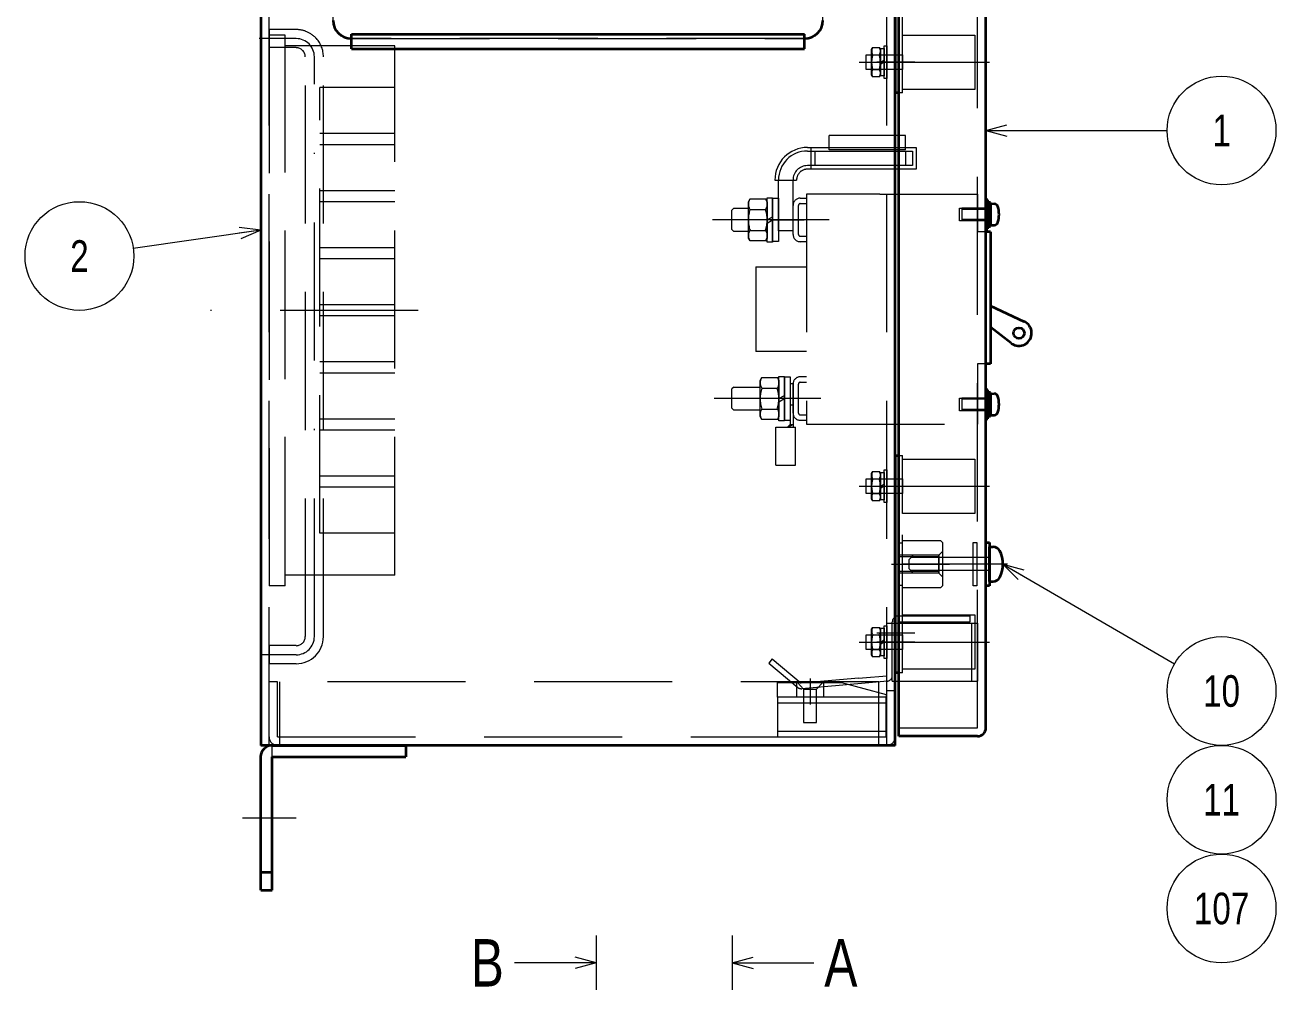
# Model space of a CAD drawing. Header units: millimetres. Extents: x 10 to 832, y 7 to 590.
# Drawn here: x 220 to 335, y 222.5 to 311.3 of the extents above; entities that cross this region are included whole.
import ezdxf
from ezdxf.enums import TextEntityAlignment as Align

# ---------------------------------------------------------------- set-up
doc = ezdxf.new("R2010")
doc.units = ezdxf.units.MM
for name, pattern in [('DASHDOT', [25.3, 12.7, -6.3, 0, -6.3]), ('DASHED', [19, 12.7, -6.3]), ('DIVIDE', [31.6, 12.7, -6.3, 0, -6.3, 0, -6.3])]:
    doc.linetypes.add(name, pattern=pattern)
for name, color, linetype in [('GR1_01', 7, 'Continuous'), ('GR1_02', 7, 'Continuous'), ('GR1_03', 7, 'Continuous'), ('GR1_04', 7, 'Continuous'), ('GR1_05', 7, 'Continuous'), ('GR1_06', 7, 'Continuous'), ('GR1_09', 7, 'Continuous'), ('GR1_11', 7, 'Continuous'), ('GR1_14', 7, 'Continuous'), ('GR1_15', 7, 'Continuous')]:
    doc.layers.add(name, color=color, linetype=linetype)
doc.styles.add('HG丸ｺﾞｼｯｸM-PRO', font='')
doc.styles.get('HG丸ｺﾞｼｯｸM-PRO').set_extended_font_data('HG丸ｺﾞｼｯｸM-PRO')

# ---------------------------------------------------------------- blocks, each defined once
blk = doc.blocks.new('BLKF090')
at = {"layer": 'GR1_05', "color": 4, "linetype": 'DIVIDE', "lineweight": 13}
for p, q in [((291.93, 299.99), (301.93, 299.99)), ((301.93, 299.99), (301.93, 297.99)), ((301.93, 297.99), (291.93, 297.99)), ((288.93, 296.99), (290.93, 296.99)), ((288.93, 296.99), (288.93, 296.99)), ((290.93, 296.99), (290.93, 296.99))]:
    blk.add_line(p, q, dxfattribs=at)
for radius, end in [(3, 180), (1, 180.0247)]:
    blk.add_arc((291.93, 296.99), radius, 90, end, dxfattribs=at)
blk = doc.blocks.new('BLKF091')
at = {"layer": 'GR1_05', "color": 4, "linetype": 'DASHED', "lineweight": 13}
for p, q in [((291.93, 299.66), (301.6, 299.66)), ((292.6, 299.66), (292.6, 298.33)), ((300.93, 299.66), (300.93, 298.33)), ((301.6, 299.66), (301.6, 298.33)), ((301.6, 298.33), (291.93, 298.33)), ((289.27, 293.7), (289.27, 296.99)), ((290.6, 296.35), (290.6, 296.99)), ((290.6, 292.33), (290.6, 296.35)), ((289.27, 292.33), (289.27, 293.7)), ((290.6, 292.33), (289.27, 292.33))]:
    blk.add_line(p, q, dxfattribs=at)
at = {"layer": 'GR1_05', "color": 4, "linetype": 'DASHDOT', "lineweight": 13}
blk.add_line((288.75, 293.33), (291.62, 293.33), dxfattribs=at)
at = {"layer": 'GR1_05', "color": 4, "linetype": 'DASHED', "lineweight": 13}
for radius in [2.67, 1.33]:
    blk.add_arc((291.93, 296.99), radius, 90, 180, dxfattribs=at)
blk = doc.blocks.new('BLKF089')
at = {"layer": 'GR1_05', "color": 4, "linetype": 'DIVIDE', "lineweight": 13}
blk.add_line((292.27, 297.99), (292.27, 299.99), dxfattribs=at)
at = {"layer": 'GR1_05', "color": 4, "linetype": 'DASHED', "lineweight": 13}
blk.add_blockref('BLKF091', (0, 0), dxfattribs=at)
at = {"layer": 'GR1_05', "color": 4, "linetype": 'DIVIDE', "lineweight": 13}
blk.add_blockref('BLKF090', (0, 0), dxfattribs=at)
blk = doc.blocks.new('BLKF144')
at = {"layer": 'GR1_02', "color": 3, "linetype": 'Continuous', "lineweight": 35}
for p, q in [((300, 385), (241.67, 385)), ((241.67, 385), (241.67, 245)), ((300, 245), (300, 385)), ((300, 245), (241.67, 245))]:
    blk.add_line(p, q, dxfattribs=at)
at = {"layer": 'GR1_02', "color": 4, "linetype": 'DASHED', "lineweight": 13}
for p, q in [((242.43, 245), (242.43, 385)), ((299.23, 245), (299.23, 385))]:
    blk.add_line(p, q, dxfattribs=at)
blk = doc.blocks.new('BLKF145')
at = {"layer": 'GR1_02', "color": 4, "linetype": 'DASHED', "lineweight": 13}
for p, q in [((242.43, 245.77), (242.43, 250.83)), ((243.2, 250.83), (242.43, 250.83)), ((243.2, 245.77), (243.2, 250.83)), ((243.43, 245), (243.43, 250.83)), ((298.5, 250.83), (243.43, 250.83)), ((298.5, 245), (298.5, 250.83)), ((300, 250), (299.23, 250)), ((299.23, 245), (299.23, 250)), ((300, 250), (300, 245.77)), ((243.2, 245.77), (299.23, 245.77)), ((299.23, 245), (243.2, 245))]:
    blk.add_line(p, q, dxfattribs=at)
for centre, start, end in [((243.2, 245.77), 180, 270), ((299.23, 245.77), 270, 360)]:
    blk.add_arc(centre, 0.767, start, end, dxfattribs=at)
blk = doc.blocks.new('BLKF146')
at = {"layer": 'GR1_01', "color": 3, "linetype": 'Continuous', "lineweight": 35}
for p, q in [((307.57, 384.17), (300.33, 384.17)), ((300.33, 245.83), (300.33, 384.17)), ((308.33, 246.6), (308.33, 383.4)), ((307.57, 245.83), (300.33, 245.83))]:
    blk.add_line(p, q, dxfattribs=at)
at = {"layer": 'GR1_01', "color": 4, "linetype": 'DASHED', "lineweight": 13}
for p, q in [((307.57, 383.4), (300.33, 383.4)), ((307.57, 246.6), (307.57, 383.4)), ((300.33, 246.6), (307.57, 246.6))]:
    blk.add_line(p, q, dxfattribs=at)
at = {"layer": 'GR1_01', "color": 3, "linetype": 'Continuous', "lineweight": 35}
for centre, start, end in [((307.57, 383.4), 0, 90), ((307.57, 246.6), 270, 0)]:
    blk.add_arc(centre, 0.767, start, end, dxfattribs=at)
blk = doc.blocks.new('BLKF161')
at = {"layer": 'GR1_03', "color": 3, "linetype": 'Continuous', "lineweight": 35}
for p, q in [((300, 325), (300.33, 325)), ((300, 325), (300, 305)), ((300.33, 305), (300, 305))]:
    blk.add_line(p, q, dxfattribs=at)
at = {"layer": 'GR1_03', "color": 4, "linetype": 'DASHED', "lineweight": 13}
for p, q in [((300.33, 325), (300.67, 325)), ((300.67, 305), (300.67, 325)), ((300.67, 305), (300.33, 305))]:
    blk.add_line(p, q, dxfattribs=at)
blk = doc.blocks.new('BLKF169')
at = {"layer": 'GR1_03', "color": 4, "linetype": 'DASHED', "lineweight": 13}
for p, q in [((300.67, 310.33), (307.33, 310.33)), ((300.67, 305.33), (300.67, 310.33)), ((307.33, 310.33), (307.33, 305.33)), ((307.33, 305.33), (300.67, 305.33))]:
    blk.add_line(p, q, dxfattribs=at)
blk = doc.blocks.new('BLKF170')
at = {"layer": 'GR1_03', "color": 4, "linetype": 'DASHED', "lineweight": 13}
for p, q in [((297.33, 308.5), (300.67, 308.5)), ((297.33, 307.17), (297.33, 308.5)), ((300.67, 308.5), (300.67, 307.17)), ((300.67, 307.17), (297.33, 307.17))]:
    blk.add_line(p, q, dxfattribs=at)
blk = doc.blocks.new('BLKF168')
at = {"layer": 'GR1_03', "color": 4, "linetype": 'DASHDOT', "lineweight": 13}
blk.add_line((296.67, 307.83), (308.67, 307.83), dxfattribs=at)
at = {"layer": 'GR1_03', "color": 4, "linetype": 'DASHED', "lineweight": 13}
for name in ['BLKF169', 'BLKF170']:
    blk.add_blockref(name, (0, 0), dxfattribs=at)
blk = doc.blocks.new('BLKF171')
at = {"layer": 'GR1_03', "color": 3, "linetype": 'Continuous', "lineweight": 35}
for p, q in [((308.33, 263.67), (308.67, 263.67)), ((308.33, 259.67), (308.33, 263.67)), ((308.67, 263.67), (308.67, 259.67)), ((308.67, 259.67), (308.33, 259.67))]:
    blk.add_line(p, q, dxfattribs=at)
blk = doc.blocks.new('BLKF172')
at = {"layer": 'GR1_03', "color": 4, "linetype": 'DASHED', "lineweight": 13}
for p, q in [((307.17, 263.67), (307.5, 263.67)), ((307.17, 259.67), (307.17, 263.67)), ((307.5, 263.67), (307.5, 259.67)), ((307.5, 259.67), (307.17, 259.67))]:
    blk.add_line(p, q, dxfattribs=at)
blk = doc.blocks.new('BLKF173')
at = {"layer": 'GR1_03', "color": 3, "linetype": 'Continuous', "lineweight": 35}
for p, q in [((300, 271.67), (300.33, 271.67)), ((300, 271.67), (300, 251.67)), ((300.33, 251.67), (300, 251.67))]:
    blk.add_line(p, q, dxfattribs=at)
at = {"layer": 'GR1_03', "color": 4, "linetype": 'DASHED', "lineweight": 13}
for p, q in [((300.33, 271.67), (300.67, 271.67)), ((300.67, 251.67), (300.67, 271.67)), ((300.67, 251.67), (300.33, 251.67))]:
    blk.add_line(p, q, dxfattribs=at)
blk = doc.blocks.new('BLKF175')
at = {"layer": 'GR1_03', "color": 4, "linetype": 'DASHED', "lineweight": 13}
for p, q in [((300.33, 259.7), (300.33, 263.63)), ((300.33, 263.63), (300.67, 263.63)), ((300.67, 263.83), (304.17, 263.83)), ((300.67, 263.63), (300.67, 263.83)), ((304.17, 263.83), (304.33, 263.67)), ((304.33, 263.67), (304.33, 259.67)), ((304, 262.5), (304.33, 262.83)), ((304, 260.83), (304.33, 260.5)), ((300.67, 259.7), (300.33, 259.7)), ((300.67, 259.5), (300.67, 259.7)), ((304.17, 259.5), (300.67, 259.5)), ((304.33, 259.67), (304.17, 259.5))]:
    blk.add_line(p, q, dxfattribs=at)
blk = doc.blocks.new('BLKF174')
at = {"layer": 'GR1_03', "color": 4, "linetype": 'DASHED', "lineweight": 13}
for p, q in [((304, 262.5), (300.33, 262.5)), ((304, 262.33), (300.33, 262.33)), ((304, 260.83), (304, 262.5)), ((299.67, 261.67), (305, 261.67)), ((304, 261), (300.33, 261)), ((304, 260.83), (300.33, 260.83))]:
    blk.add_line(p, q, dxfattribs=at)
blk.add_blockref('BLKF175', (0, 0), dxfattribs=at)
blk = doc.blocks.new('BLKF176')
at = {"layer": 'GR1_03', "color": 4, "linetype": 'DASHED', "lineweight": 13}
for p, q in [((301.65, 262.48), (301.27, 262.1)), ((308.67, 262.27), (301.43, 262.27)), ((304, 262.48), (301.65, 262.48)), ((304, 262.48), (304, 260.85)), ((301.27, 261.23), (301.27, 262.1)), ((301.27, 261.23), (301.65, 260.85)), ((308.67, 261.07), (301.43, 261.07)), ((304, 260.85), (301.65, 260.85))]:
    blk.add_line(p, q, dxfattribs=at)
at = {"layer": 'GR1_03', "color": 3, "linetype": 'Continuous', "lineweight": 35}
for p, q in [((308.67, 263.25), (309.01, 263.25)), ((308.67, 260.08), (308.67, 263.25)), ((308.67, 260.08), (309.01, 260.08))]:
    blk.add_line(p, q, dxfattribs=at)
at = {"layer": 'GR1_03', "color": 4, "linetype": 'DASHDOT', "lineweight": 13}
blk.add_line((310.32, 261.67), (300.65, 261.67), dxfattribs=at)
at = {"layer": 'GR1_03', "color": 3, "linetype": 'Continuous', "lineweight": 35}
for centre, radius, start, end in [((309.01, 262.58), 0.667, 27.2796, 90), ((307.23, 261.67), 2.67, 332.7204, 27.2796), ((309.01, 260.75), 0.667, 270, 332.7204)]:
    blk.add_arc(centre, radius, start, end, dxfattribs=at)
blk = doc.blocks.new('BLKF178')
at = {"layer": 'GR1_03', "color": 4, "linetype": 'DASHED', "lineweight": 13}
for p, q in [((300.67, 271.33), (307.33, 271.33)), ((300.67, 266.33), (300.67, 271.33)), ((307.33, 271.33), (307.33, 266.33)), ((307.33, 266.33), (300.67, 266.33))]:
    blk.add_line(p, q, dxfattribs=at)
blk = doc.blocks.new('BLKF179')
at = {"layer": 'GR1_03', "color": 4, "linetype": 'DASHED', "lineweight": 13}
for p, q in [((297.33, 269.5), (300.67, 269.5)), ((297.33, 268.17), (297.33, 269.5)), ((300.67, 269.5), (300.67, 268.17)), ((300.67, 268.17), (297.33, 268.17))]:
    blk.add_line(p, q, dxfattribs=at)
blk = doc.blocks.new('BLKF177')
at = {"layer": 'GR1_03', "color": 4, "linetype": 'DASHDOT', "lineweight": 13}
blk.add_line((296.67, 268.83), (308.67, 268.83), dxfattribs=at)
at = {"layer": 'GR1_03', "color": 4, "linetype": 'DASHED', "lineweight": 13}
for name in ['BLKF178', 'BLKF179']:
    blk.add_blockref(name, (0, 0), dxfattribs=at)
blk = doc.blocks.new('BLKF181')
at = {"layer": 'GR1_03', "color": 4, "linetype": 'DASHED', "lineweight": 13}
for p, q in [((300.67, 257), (307.33, 257)), ((300.67, 252), (300.67, 257)), ((307.33, 257), (307.33, 252)), ((307.33, 252), (300.67, 252))]:
    blk.add_line(p, q, dxfattribs=at)
blk = doc.blocks.new('BLKF182')
at = {"layer": 'GR1_03', "color": 4, "linetype": 'DASHED', "lineweight": 13}
for p, q in [((297.33, 255.17), (300.67, 255.17)), ((297.33, 253.83), (297.33, 255.17)), ((300.67, 255.17), (300.67, 253.83)), ((300.67, 253.83), (297.33, 253.83))]:
    blk.add_line(p, q, dxfattribs=at)
blk = doc.blocks.new('BLKF180')
at = {"layer": 'GR1_03', "color": 4, "linetype": 'DASHDOT', "lineweight": 13}
blk.add_line((296.67, 254.5), (308.67, 254.5), dxfattribs=at)
at = {"layer": 'GR1_03', "color": 4, "linetype": 'DASHED', "lineweight": 13}
for name in ['BLKF181', 'BLKF182']:
    blk.add_blockref(name, (0, 0), dxfattribs=at)
blk = doc.blocks.new('BLKF184')
at = {"layer": 'GR1_04', "color": 4, "linetype": 'DASHED', "lineweight": 13}
for p, q in [((298.59, 295.69), (291.83, 295.69)), ((291.83, 295.69), (291.83, 274.53)), ((298.59, 295.69), (307.57, 295.69)), ((307.57, 295.69), (307.57, 292.24)), ((290.6, 291.99), (290.6, 294.66)), ((291.1, 291.99), (291.1, 294.66)), ((291.27, 295.33), (291.83, 295.33)), ((291.27, 294.83), (291.83, 294.83)), ((285.15, 294.39), (284.98, 294.22)), ((284.98, 292.44), (284.98, 294.22)), ((285.15, 294.39), (286.5, 294.39)), ((284.98, 292.44), (285.15, 292.27)), ((286.5, 292.27), (285.15, 292.27)), ((308.33, 292.24), (307.57, 292.24)), ((291.27, 291.83), (291.83, 291.83)), ((291.27, 291.33), (291.83, 291.33)), ((287.17, 289.01), (291.83, 289.01)), ((287.17, 289.01), (287.17, 281.22)), ((291.83, 281.22), (287.17, 281.22)), ((307.57, 280.08), (307.57, 274.53)), ((308.33, 280.08), (307.57, 280.08)), ((291.83, 278.89), (291.27, 278.89)), ((291.27, 278.39), (291.83, 278.39)), ((285.15, 277.95), (284.98, 277.79)), ((284.98, 276), (284.98, 277.79)), ((285.15, 277.95), (287.57, 277.95)), ((290.6, 275.56), (290.6, 278.23)), ((291.1, 275.56), (291.1, 278.23)), ((284.98, 276), (285.15, 275.84)), ((287.57, 275.84), (285.15, 275.84)), ((291.27, 275.39), (291.83, 275.39)), ((291.83, 274.89), (291.27, 274.89)), ((291.83, 274.53), (307.57, 274.53))]:
    blk.add_line(p, q, dxfattribs=at)
at = {"layer": 'GR1_04', "color": 3, "linetype": 'Continuous', "lineweight": 35}
for p, q in [((308.75, 292.24), (308.33, 292.24)), ((308.75, 292.24), (308.75, 280.08)), ((308.76, 285.42), (311.83, 283.98)), ((310.67, 281.98), (308.75, 283.47)), ((308.75, 280.08), (308.33, 280.08))]:
    blk.add_line(p, q, dxfattribs=at)
blk.add_circle((311.37, 282.91), 0.5, dxfattribs=at)
at = {"layer": 'GR1_04', "color": 4, "linetype": 'DASHED', "lineweight": 13}
for centre, radius, start, end in [((291.27, 294.66), 0.667, 90, 180), ((291.27, 294.66), 0.167, 90, 180), ((291.27, 291.99), 0.667, 180, 270), ((291.27, 291.99), 0.167, 180, 270), ((291.27, 278.23), 0.667, 90, 180), ((291.27, 278.23), 0.167, 90, 180), ((291.27, 275.56), 0.667, 180, 270), ((291.27, 275.56), 0.167, 180, 270)]:
    blk.add_arc(centre, radius, start, end, dxfattribs=at)
at = {"layer": 'GR1_04', "color": 3, "linetype": 'Continuous', "lineweight": 35}
blk.add_arc((311.37, 282.91), 1.17, 233.2352, 66.6636, dxfattribs=at)
blk = doc.blocks.new('BLKF183')
at = {"layer": 'GR1_04', "color": 4, "linetype": 'DASHED', "lineweight": 13}
for p, q in [((305.9, 294.41), (307.57, 294.41)), ((305.9, 293.24), (305.9, 294.41)), ((307.57, 293.24), (305.9, 293.24)), ((305.9, 276.94), (307.57, 276.94)), ((305.9, 275.78), (305.9, 276.94)), ((307.57, 275.78), (305.9, 275.78))]:
    blk.add_line(p, q, dxfattribs=at)
blk.add_blockref('BLKF184', (0, 0), dxfattribs=at)
blk = doc.blocks.new('BLKF185')
at = {"layer": 'GR1_04', "color": 4, "linetype": 'DASHED', "lineweight": 13}
for p, q in [((290.6, 278.24), (290.34, 278.24)), ((290.34, 278.24), (290.34, 274.52)), ((290.6, 278.24), (290.6, 274.26)), ((290.6, 276.3), (290.34, 276.3)), ((289.03, 274.26), (290.83, 274.26)), ((289.03, 270.76), (289.03, 274.26)), ((290.34, 274.52), (290.08, 274.26)), ((290.6, 274.52), (290.18, 274.26)), ((290.34, 274.52), (290.6, 274.52)), ((290.83, 270.76), (290.83, 274.26)), ((289.03, 270.76), (290.83, 270.76))]:
    blk.add_line(p, q, dxfattribs=at)
blk = doc.blocks.new('BLKF186')
at = {"layer": 'GR1_04', "color": 4, "linetype": 'DASHED', "lineweight": 13}
for p, q in [((308.33, 294.41), (306.12, 294.41)), ((306.12, 294.41), (306.12, 293.24)), ((308.33, 294.41), (308.33, 293.24)), ((308.33, 294.29), (306.12, 294.29)), ((308.33, 293.36), (306.12, 293.36)), ((308.33, 293.24), (306.12, 293.24))]:
    blk.add_line(p, q, dxfattribs=at)
at = {"layer": 'GR1_04', "color": 3, "linetype": 'Continuous', "lineweight": 35}
for p, q in [((308.5, 295.16), (308.33, 295.16)), ((308.33, 295.16), (308.33, 292.49)), ((308.5, 292.49), (308.5, 295.16)), ((308.77, 294.93), (308.5, 294.93)), ((308.5, 294.93), (308.5, 292.73)), ((308.77, 292.73), (308.77, 294.93)), ((308.77, 294.83), (309.1, 294.81)), ((308.77, 294.83), (308.77, 292.83)), ((308.77, 293.98), (308.5, 293.83)), ((308.77, 293.83), (308.5, 293.67)), ((308.33, 292.49), (308.5, 292.49)), ((308.5, 292.73), (308.77, 292.73)), ((308.77, 292.83), (309.1, 292.84))]:
    blk.add_line(p, q, dxfattribs=at)
for centre, radius, start, end in [((309.08, 294.44), 0.367, 15.542, 87), ((306.87, 293.83), 2.67, 344.458, 15.542), ((309.08, 293.21), 0.367, 273, 344.458)]:
    blk.add_arc(centre, radius, start, end, dxfattribs=at)
blk = doc.blocks.new('BLKF187')
at = {"layer": 'GR1_04', "color": 3, "linetype": 'Continuous', "lineweight": 35}
for p, q in [((308.5, 277.69), (308.33, 277.69)), ((308.33, 277.69), (308.33, 275.03)), ((308.5, 275.03), (308.5, 277.69)), ((308.77, 277.46), (308.5, 277.46)), ((308.5, 277.46), (308.5, 275.26)), ((308.77, 275.26), (308.77, 277.46)), ((308.77, 277.36), (309.1, 277.34)), ((308.77, 277.36), (308.77, 275.36)), ((308.77, 276.51), (308.5, 276.36)), ((308.77, 276.36), (308.5, 276.21)), ((308.33, 275.03), (308.5, 275.03)), ((308.5, 275.26), (308.77, 275.26)), ((308.77, 275.36), (309.1, 275.38))]:
    blk.add_line(p, q, dxfattribs=at)
at = {"layer": 'GR1_04', "color": 4, "linetype": 'DASHED', "lineweight": 13}
for p, q in [((308.33, 276.94), (306.12, 276.94)), ((306.12, 276.94), (306.12, 275.78)), ((308.33, 276.83), (306.12, 276.83)), ((308.33, 276.94), (308.33, 275.78)), ((308.33, 275.89), (306.12, 275.89)), ((308.33, 275.78), (306.12, 275.78))]:
    blk.add_line(p, q, dxfattribs=at)
at = {"layer": 'GR1_04', "color": 3, "linetype": 'Continuous', "lineweight": 35}
for centre, radius, start, end in [((309.08, 276.98), 0.367, 15.542, 87), ((306.87, 276.36), 2.67, 344.458, 15.542), ((309.08, 275.74), 0.367, 273, 344.458)]:
    blk.add_arc(centre, radius, start, end, dxfattribs=at)
blk = doc.blocks.new('BLKF191')
at = {"layer": 'GR1_02', "color": 4, "linetype": 'DASHED', "lineweight": 13}
for p, q in [((242.43, 310.33), (242.43, 259.67)), ((243.93, 310.33), (242.43, 310.33)), ((243.93, 259.67), (243.93, 310.33)), ((243.93, 259.67), (242.43, 259.67))]:
    blk.add_line(p, q, dxfattribs=at)
blk = doc.blocks.new('BLKF206')
at = {"layer": 'GR1_05', "color": 4, "linetype": 'DASHED', "lineweight": 13}
for p, q in [((293.93, 299.76), (293.93, 301.09)), ((300.93, 301.09), (293.93, 301.09)), ((300.93, 299.76), (300.93, 301.09)), ((300.93, 299.76), (293.93, 299.76))]:
    blk.add_line(p, q, dxfattribs=at)
blk = doc.blocks.new('BLKF219')
at = {"layer": 'GR1_02', "color": 3, "linetype": 'Continuous', "lineweight": 35}
for p, q in [((242.73, 245), (255, 245)), ((255, 245), (255, 243.93)), ((241.67, 231.67), (241.67, 243.93)), ((242.73, 231.67), (242.73, 243.93)), ((242.73, 243.93), (255, 243.93)), ((241.67, 233.33), (242.73, 233.33)), ((241.67, 231.67), (242.73, 231.67))]:
    blk.add_line(p, q, dxfattribs=at)
at = {"layer": 'GR1_02', "color": 4, "linetype": 'DASHED', "lineweight": 13}
blk.add_line((242.73, 243.93), (242.73, 245), dxfattribs=at)
at = {"layer": 'GR1_02', "color": 4, "linetype": 'DASHDOT', "lineweight": 13}
blk.add_line((239.99, 238.33), (244.94, 238.33), dxfattribs=at)
at = {"layer": 'GR1_02', "color": 3, "linetype": 'Continuous', "lineweight": 35}
blk.add_arc((242.73, 243.93), 1.07, 90, 180, dxfattribs=at)
blk = doc.blocks.new('BLKF227')
at = {"layer": 'GR1_09', "color": 4, "linetype": 'DASHED', "lineweight": 13}
for p, q in [((299.23, 256.23), (299.73, 256.23)), ((299.23, 251.4), (299.23, 256.23)), ((299.73, 251.4), (299.73, 256.23)), ((288.69, 252.95), (288.37, 252.56)), ((288.37, 252.56), (291.04, 250.33)), ((288.69, 252.95), (291.36, 250.71)), ((296.64, 251.17), (291.36, 250.71)), ((299.28, 250.9), (291.4, 250.21)), ((296.64, 251.17), (296.98, 251.2)), ((296.98, 251.2), (299.23, 251.4))]:
    blk.add_line(p, q, dxfattribs=at)
for centre, start, end in [((299.23, 251.4), 275, 5), ((291.36, 250.71), 230, 275)]:
    blk.add_arc(centre, 0.5, start, end, dxfattribs=at)
blk = doc.blocks.new('BLKF228')
at = {"layer": 'GR1_09', "color": 4, "linetype": 'DASHED', "lineweight": 13}
for p, q in [((289.17, 249.43), (289.17, 250.77)), ((289.17, 250.77), (295.07, 250.77)), ((290.92, 250.77), (290.92, 249.43)), ((292.17, 251.14), (292.17, 248.77)), ((293.41, 250.77), (293.41, 249.43)), ((295.07, 250.77), (299.17, 249.67)), ((299.17, 249.67), (299.17, 249.43)), ((299.17, 249.43), (289.17, 249.43))]:
    blk.add_line(p, q, dxfattribs=at)
blk = doc.blocks.new('BLKF229')
at = {"layer": 'GR1_09', "color": 4, "linetype": 'DASHED', "lineweight": 13}
for p, q in [((291, 250.77), (291.58, 250.18)), ((293.33, 250.77), (291, 250.77)), ((292.75, 250.18), (293.33, 250.77)), ((291.58, 250.18), (291.58, 247.1)), ((291.58, 250.18), (292.75, 250.18)), ((292.75, 247.1), (292.75, 250.18)), ((291.58, 247.1), (292.75, 247.1))]:
    blk.add_line(p, q, dxfattribs=at)
blk = doc.blocks.new('BLKF230')
at = {"layer": 'GR1_09', "color": 4, "linetype": 'DASHED', "lineweight": 13}
for p, q in [((299.17, 249.43), (289.17, 249.43)), ((289.17, 249.43), (289.17, 245.77)), ((289.17, 248.9), (299.17, 248.9)), ((299.17, 245.77), (299.17, 249.43)), ((289.17, 246.3), (299.17, 246.3)), ((289.17, 245.77), (299.17, 245.77))]:
    blk.add_line(p, q, dxfattribs=at)
blk = doc.blocks.new('BLKF231')
at = {"layer": 'GR1_09', "color": 4, "linetype": 'DASHED', "lineweight": 13}
for p, q in [((300.27, 256.9), (306.9, 256.9)), ((306.9, 256.37), (306.9, 256.9)), ((299.73, 250.9), (299.73, 256.37)), ((299.73, 256.23), (307.57, 256.23)), ((300.27, 250.9), (300.27, 256.37)), ((300.27, 256.37), (306.9, 256.37)), ((307.03, 250.9), (307.03, 256.23)), ((307.57, 256.23), (307.57, 250.9)), ((299.73, 250.9), (307.57, 250.9))]:
    blk.add_line(p, q, dxfattribs=at)
blk.add_arc((300.27, 256.37), 0.533, 90, 180, dxfattribs=at)
blk = doc.blocks.new('BLKF226')
at = {"layer": 'GR1_09', "color": 4, "linetype": 'DASHED', "lineweight": 13}
for name in ['BLKF231', 'BLKF227', 'BLKF228', 'BLKF229', 'BLKF230']:
    blk.add_blockref(name, (0, 0), dxfattribs=at)
blk = doc.blocks.new('FXTIP_ARROW_S')
at = {"color": 0, "linetype": 'Continuous', "lineweight": -2}
for q in [(-1, 0), (-0.966, 0.259), (-0.966, -0.259)]:
    blk.add_line((0, 0), q, dxfattribs=at)
blk = doc.blocks.new('BLKF301')
at = {"layer": 'GR1_14', "color": 4, "linetype": 'Continuous', "lineweight": 13}
for p, q in [((285, 227.5), (285, 222.5)), ((285, 225), (292.5, 225))]:
    blk.add_line(p, q, dxfattribs=at)
at = {"layer": 'GR1_14', "color": 4, "linetype": 'Continuous', "lineweight": 13, "xscale": 2, "yscale": 2, "rotation": 180}
blk.add_blockref('FXTIP_ARROW_S', (285, 225), dxfattribs=at)
at = {"layer": 'GR1_14', "color": 3, "linetype": 'Continuous', "lineweight": 35, "style": 'HG丸ｺﾞｼｯｸM-PRO', "width": 0.782973}
blk.add_text('A', height=4.36, dxfattribs=at).set_placement((295, 225), align=Align.MIDDLE_CENTER)
blk = doc.blocks.new('BLKF302')
at = {"layer": 'GR1_14', "color": 4, "linetype": 'Continuous', "lineweight": 13}
for p, q in [((272.5, 227.5), (272.5, 222.5)), ((272.5, 225), (265, 225))]:
    blk.add_line(p, q, dxfattribs=at)
at = {"layer": 'GR1_14', "color": 4, "linetype": 'Continuous', "lineweight": 13, "xscale": 2, "yscale": 2}
blk.add_blockref('FXTIP_ARROW_S', (272.5, 225), dxfattribs=at)
at = {"layer": 'GR1_14', "color": 3, "linetype": 'Continuous', "lineweight": 35, "style": 'HG丸ｺﾞｼｯｸM-PRO', "width": 0.78204}
blk.add_text('B', height=4.36, rotation=360, dxfattribs=at).set_placement((262.5, 225), align=Align.MIDDLE_CENTER)
blk = doc.blocks.new('BLKF323')
at = {"layer": 'GR1_04', "color": 4, "linetype": 'DASHED', "lineweight": 13}
for p, q in [((286.5, 294.99), (286.65, 295.25)), ((286.5, 291.66), (286.5, 294.99)), ((286.65, 295.25), (288.08, 295.25)), ((288.08, 295.25), (288.23, 294.99)), ((288.23, 291.29), (288.23, 295.36)), ((288.23, 295.36), (288.73, 295.36)), ((288.23, 294.99), (288.23, 291.66)), ((288.73, 295.36), (288.73, 291.29)), ((288.73, 291.33), (288.73, 295.33)), ((288.73, 295.33), (289.27, 295.33)), ((289.27, 295.33), (289.27, 291.33)), ((286.65, 294.29), (288.08, 294.29)), ((288.23, 293.33), (288.73, 293.62)), ((288.23, 293.04), (288.73, 293.33)), ((286.65, 292.36), (288.08, 292.36)), ((286.65, 291.4), (286.5, 291.66)), ((288.08, 291.4), (286.65, 291.4)), ((288.23, 291.66), (288.08, 291.4)), ((288.73, 291.29), (288.23, 291.29)), ((289.27, 291.33), (288.73, 291.33))]:
    blk.add_line(p, q, dxfattribs=at)
for centre, radius, start, end in [((287.35, 294.77), 0.852, 145.6158, 214.3842), ((287.38, 294.77), 0.852, 325.6158, 34.3842), ((289.68, 293.33), 3.18, 162.412, 197.588), ((285.05, 293.33), 3.18, 342.412, 17.588), ((287.35, 291.88), 0.852, 145.6158, 214.3842), ((287.38, 291.88), 0.852, 325.6158, 34.3842)]:
    blk.add_arc(centre, radius, start, end, dxfattribs=at)
blk = doc.blocks.new('BLKF324')
at = {"layer": 'GR1_04', "color": 4, "linetype": 'DASHED', "lineweight": 13}
for p, q in [((287.57, 278.56), (287.72, 278.82)), ((287.57, 275.23), (287.57, 278.56)), ((287.72, 278.82), (289.16, 278.82)), ((289.16, 278.82), (289.31, 278.56)), ((289.31, 274.86), (289.31, 278.93)), ((289.31, 278.93), (289.81, 278.93)), ((289.31, 278.56), (289.31, 275.23)), ((289.81, 278.93), (289.81, 274.86)), ((289.81, 274.89), (289.81, 278.89)), ((289.81, 278.89), (290.34, 278.89)), ((290.34, 278.89), (290.34, 274.89)), ((287.72, 277.86), (289.16, 277.86)), ((289.31, 276.89), (289.81, 277.18)), ((289.31, 276.6), (289.81, 276.89)), ((287.72, 274.97), (287.57, 275.23)), ((287.72, 275.93), (289.16, 275.93)), ((289.16, 274.97), (287.72, 274.97)), ((289.31, 275.23), (289.16, 274.97)), ((289.81, 274.86), (289.31, 274.86)), ((290.34, 274.89), (289.81, 274.89))]:
    blk.add_line(p, q, dxfattribs=at)
for centre, radius, start, end in [((288.43, 278.34), 0.852, 145.6158, 214.3842), ((288.46, 278.34), 0.852, 325.6158, 34.3842), ((290.76, 276.89), 3.18, 162.412, 197.588), ((286.12, 276.89), 3.18, 342.412, 17.588), ((288.43, 275.45), 0.852, 145.6158, 214.3842), ((288.46, 275.45), 0.852, 325.6158, 34.3842)]:
    blk.add_arc(centre, radius, start, end, dxfattribs=at)
blk = doc.blocks.new('BLKF362')
at = {"layer": 'GR1_03', "color": 4, "linetype": 'DASHED', "lineweight": 13}
for p, q in [((297.83, 309), (297.94, 309.18)), ((297.83, 306.67), (297.83, 309)), ((297.94, 309.18), (298.53, 309.18)), ((297.94, 308.51), (298.53, 308.51)), ((298.53, 309.18), (298.63, 309)), ((298.63, 306.57), (298.63, 309.1)), ((298.63, 309.1), (298.97, 309.1)), ((298.63, 309), (298.63, 306.67)), ((298.97, 306.33), (298.97, 309.33)), ((298.97, 309.33), (299.23, 309.33)), ((298.97, 309.1), (298.97, 306.57)), ((299.23, 309.33), (299.23, 306.33)), ((297.94, 307.16), (298.53, 307.16)), ((298.63, 307.83), (298.97, 308.03)), ((298.63, 307.64), (298.97, 307.83)), ((297.94, 306.49), (297.83, 306.67)), ((298.53, 306.49), (297.94, 306.49)), ((298.63, 306.67), (298.53, 306.49)), ((298.97, 306.57), (298.63, 306.57)), ((299.23, 306.33), (298.97, 306.33))]:
    blk.add_line(p, q, dxfattribs=at)
for centre, radius, start, end in [((298.43, 308.84), 0.596, 145.6158, 214.3842), ((300.06, 307.83), 2.23, 162.412, 197.588), ((298.04, 308.84), 0.596, 325.6158, 34.3842), ((296.4, 307.83), 2.23, 342.412, 17.588), ((298.43, 306.82), 0.596, 145.6158, 214.3842), ((298.04, 306.82), 0.596, 325.6158, 34.3842)]:
    blk.add_arc(centre, radius, start, end, dxfattribs=at)
blk = doc.blocks.new('BLKF363')
at = {"layer": 'GR1_03', "color": 4, "linetype": 'DASHED', "lineweight": 13}
for p, q in [((298.97, 267.33), (298.97, 270.33)), ((298.97, 270.33), (299.23, 270.33)), ((299.23, 270.33), (299.23, 267.33)), ((297.83, 270), (297.94, 270.18)), ((297.83, 267.67), (297.83, 270)), ((297.94, 270.18), (298.53, 270.18)), ((297.94, 269.51), (298.53, 269.51)), ((298.53, 270.18), (298.63, 270)), ((298.63, 267.57), (298.63, 270.1)), ((298.63, 270.1), (298.97, 270.1)), ((298.63, 270), (298.63, 267.67)), ((298.97, 270.1), (298.97, 267.57)), ((297.94, 268.16), (298.53, 268.16)), ((298.63, 268.83), (298.97, 269.03)), ((298.63, 268.64), (298.97, 268.83)), ((297.94, 267.49), (297.83, 267.67)), ((298.53, 267.49), (297.94, 267.49)), ((298.63, 267.67), (298.53, 267.49)), ((298.97, 267.57), (298.63, 267.57)), ((299.23, 267.33), (298.97, 267.33))]:
    blk.add_line(p, q, dxfattribs=at)
for centre, radius, start, end in [((298.43, 269.84), 0.596, 145.6158, 214.3842), ((300.06, 268.83), 2.23, 162.412, 197.588), ((298.04, 269.84), 0.596, 325.6158, 34.3842), ((296.4, 268.83), 2.23, 342.412, 17.588), ((298.43, 267.82), 0.596, 145.6158, 214.3842), ((298.04, 267.82), 0.596, 325.6158, 34.3842)]:
    blk.add_arc(centre, radius, start, end, dxfattribs=at)
blk = doc.blocks.new('BLKF364')
at = {"layer": 'GR1_03', "color": 4, "linetype": 'DASHED', "lineweight": 13}
for p, q in [((297.83, 255.67), (297.94, 255.85)), ((297.83, 253.33), (297.83, 255.67)), ((297.94, 255.85), (298.53, 255.85)), ((298.53, 255.85), (298.63, 255.67)), ((298.63, 253.23), (298.63, 255.77)), ((298.63, 255.77), (298.97, 255.77)), ((298.63, 255.67), (298.63, 253.33)), ((298.97, 253), (298.97, 256)), ((298.97, 256), (299.23, 256)), ((298.97, 255.77), (298.97, 253.23)), ((299.23, 256), (299.23, 253)), ((297.94, 255.17), (298.53, 255.17)), ((298.63, 254.5), (298.97, 254.69)), ((298.63, 254.31), (298.97, 254.5)), ((297.94, 253.15), (297.83, 253.33)), ((297.94, 253.83), (298.53, 253.83)), ((298.53, 253.15), (297.94, 253.15)), ((298.63, 253.33), (298.53, 253.15)), ((298.97, 253.23), (298.63, 253.23)), ((299.23, 253), (298.97, 253))]:
    blk.add_line(p, q, dxfattribs=at)
for centre, radius, start, end in [((298.43, 255.51), 0.596, 145.6158, 214.3842), ((298.04, 255.51), 0.596, 325.6158, 34.3842), ((300.06, 254.5), 2.23, 162.412, 197.588), ((296.4, 254.5), 2.23, 342.412, 17.588), ((298.43, 253.49), 0.596, 145.6158, 214.3842), ((298.04, 253.49), 0.596, 325.6158, 34.3842)]:
    blk.add_arc(centre, radius, start, end, dxfattribs=at)
blk = doc.blocks.new('BLKF366')
at = {"layer": 'GR1_02', "color": 4, "linetype": 'DASHED', "lineweight": 13}
for p, q in [((291.67, 376.67), (250, 376.67)), ((248.33, 311.67), (248.33, 375)), ((293.33, 311.67), (293.33, 375)), ((291.67, 310), (250, 310))]:
    blk.add_line(p, q, dxfattribs=at)
at = {"layer": 'GR1_02', "color": 3, "linetype": 'Continuous', "lineweight": 35}
for centre, start, end in [((250, 375), 90, 180), ((291.67, 375), 0, 90), ((250, 311.67), 180, 270), ((291.67, 311.67), 270, 0)]:
    blk.add_arc(centre, 1.67, start, end, dxfattribs=at)
blk = doc.blocks.new('BLKF369')
at = {"layer": 'GR1_11', "color": 3, "linetype": 'Continuous', "lineweight": 35}
for p, q in [((250, 310.4), (291.67, 310.4)), ((250, 309.07), (250, 310.4)), ((291.67, 309.07), (291.67, 310.4)), ((250, 309.07), (291.67, 309.07))]:
    blk.add_line(p, q, dxfattribs=at)
at = {"layer": 'GR1_11', "color": 4, "linetype": 'DASHED', "lineweight": 13}
blk.add_line((250, 310), (291.67, 310), dxfattribs=at)
blk = doc.blocks.new('BLKF488')
at = {"layer": 'GR1_06', "color": 4, "linetype": 'DASHED', "lineweight": 13}
for p, q in [((253.99, 309.34), (243.93, 309.34)), ((243.93, 260.66), (243.93, 309.34)), ((253.99, 260.66), (253.99, 309.34)), ((253.99, 305.49), (247.11, 305.49)), ((247.11, 264.51), (247.11, 305.49)), ((253.99, 301.26), (247.11, 301.26)), ((253.99, 300.24), (247.11, 300.24)), ((253.99, 296.01), (247.11, 296.01)), ((253.99, 294.99), (247.11, 294.99)), ((253.99, 290.76), (247.11, 290.76)), ((253.99, 289.74), (247.11, 289.74)), ((253.99, 285.51), (247.11, 285.51)), ((253.99, 284.49), (247.11, 284.49)), ((253.99, 280.26), (247.11, 280.26)), ((253.99, 279.24), (247.11, 279.24)), ((253.99, 275.01), (247.11, 275.01)), ((253.99, 273.99), (247.11, 273.99)), ((253.99, 269.76), (247.11, 269.76)), ((253.99, 268.74), (247.11, 268.74)), ((253.99, 264.51), (247.11, 264.51)), ((253.99, 260.66), (243.93, 260.66))]:
    blk.add_line(p, q, dxfattribs=at)
at = {"layer": 'GR1_06', "color": 4, "linetype": 'DASHDOT', "lineweight": 13}
blk.add_line((256.15, 285), (237.01, 285), dxfattribs=at)
blk = doc.blocks.new('BLKF492')
at = {"layer": 'GR1_02', "color": 4, "linetype": 'DASHED', "lineweight": 13}
for p, q in [((242.43, 310.83), (242.43, 309.17)), ((244.93, 310.83), (242.43, 310.83)), ((244.93, 309.17), (242.43, 309.17)), ((245.77, 255), (245.77, 308.33)), ((247.43, 255), (247.43, 308.33)), ((244.93, 254.17), (242.43, 254.17)), ((242.43, 254.17), (242.43, 252.5)), ((244.93, 252.5), (242.43, 252.5))]:
    blk.add_line(p, q, dxfattribs=at)
at = {"layer": 'GR1_02', "color": 4, "linetype": 'DASHDOT', "lineweight": 13}
for p, q in [((244.93, 310), (241.54, 310)), ((246.6, 255), (246.6, 308.33)), ((244.93, 253.33), (241.65, 253.33))]:
    blk.add_line(p, q, dxfattribs=at)
at = {"layer": 'GR1_02', "color": 4, "linetype": 'DASHED', "lineweight": 13}
for centre, radius, start, end in [((244.93, 308.33), 2.5, 68.8998, 90), ((244.93, 308.33), 2.5, 41.8103, 68.8998), ((244.93, 308.33), 2.5, 0, 41.8103), ((244.93, 308.33), 0.833, 0, 90), ((244.93, 255), 2.5, 270, 0), ((244.93, 255), 0.833, 270, 0)]:
    blk.add_arc(centre, radius, start, end, dxfattribs=at)
at = {"layer": 'GR1_02', "color": 4, "linetype": 'DASHDOT', "lineweight": 13}
for centre, start, end in [((244.93, 308.33), 0, 90), ((244.93, 255), 270, 0)]:
    blk.add_arc(centre, 1.67, start, end, dxfattribs=at)

msp = doc.modelspace()

# ---------------------------------------------------------------- linework, layer by layer
at = {"layer": 'GR1_03', "color": 4, "linetype": 'DASHDOT', "lineweight": 13}
for p, q in [((301.81, 307.83), (298.31, 307.83)), ((298.36, 268.83), (301.85, 268.83)), ((301.81, 255.33), (298.31, 255.33)), ((301.81, 254.5), (298.31, 254.5))]:
    msp.add_line(p, q, dxfattribs=at)
at = {"layer": 'GR1_04', "color": 4, "linetype": 'DASHDOT', "lineweight": 13}
for p, q in [((293.93, 293.33), (283.21, 293.33)), ((293.15, 276.89), (283.36, 276.89))]:
    msp.add_line(p, q, dxfattribs=at)
at = {"layer": 'GR1_15', "color": 4, "linetype": 'Continuous', "lineweight": 13}
for p, q in [((308.33, 301.55), (325, 301.55)), ((241.67, 292.38), (229.95, 290.71)), ((309.9, 261.67), (325.68, 252.51))]:
    msp.add_line(p, q, dxfattribs=at)
for centre in [(330, 301.55), (225, 290), (330, 250), (330, 240), (330, 230)]:
    msp.add_circle(centre, 5, dxfattribs=at)

# ---------------------------------------------------------------- block references
at = {"layer": 'GR1_01', "color": 3, "linetype": 'Continuous', "lineweight": 35}
msp.add_blockref('BLKF146', (0, 0), dxfattribs=at)
at = {"layer": 'GR1_02', "color": 3, "linetype": 'Continuous', "lineweight": 35}
for name in ['BLKF144', 'BLKF219']:
    msp.add_blockref(name, (0, 0), dxfattribs=at)
at = {"layer": 'GR1_02', "color": 3, "linetype": 'DASHED', "lineweight": 13}
msp.add_blockref('BLKF366', (0, 0), dxfattribs=at)
at = {"layer": 'GR1_02', "color": 4, "linetype": 'DASHED', "lineweight": 13}
for name in ['BLKF492', 'BLKF191', 'BLKF145']:
    msp.add_blockref(name, (0, 0), dxfattribs=at)
at = {"layer": 'GR1_03', "color": 3, "linetype": 'DASHED', "lineweight": 13}
for name in ['BLKF161', 'BLKF173']:
    msp.add_blockref(name, (0, 0), dxfattribs=at)
at = {"layer": 'GR1_03', "color": 4, "linetype": 'DASHED', "lineweight": 13}
for name in ['BLKF168', 'BLKF362', 'BLKF177', 'BLKF363', 'BLKF174', 'BLKF172', 'BLKF176', 'BLKF180', 'BLKF364']:
    msp.add_blockref(name, (0, 0), dxfattribs=at)
at = {"layer": 'GR1_03', "color": 3, "linetype": 'Continuous', "lineweight": 35}
msp.add_blockref('BLKF171', (0, 0), dxfattribs=at)
at = {"layer": 'GR1_04', "color": 4, "linetype": 'DASHED', "lineweight": 13}
for name in ['BLKF183', 'BLKF323', 'BLKF324', 'BLKF185']:
    msp.add_blockref(name, (0, 0), dxfattribs=at)
at = {"layer": 'GR1_04', "color": 3, "linetype": 'Continuous', "lineweight": 35}
for name in ['BLKF186', 'BLKF187']:
    msp.add_blockref(name, (0, 0), dxfattribs=at)
at = {"layer": 'GR1_05', "color": 4, "linetype": 'DASHED', "lineweight": 13}
msp.add_blockref('BLKF206', (0, 0), dxfattribs=at)
at = {"layer": 'GR1_05', "color": 4, "linetype": 'DIVIDE', "lineweight": 13}
msp.add_blockref('BLKF089', (0, 0), dxfattribs=at)
at = {"layer": 'GR1_06', "color": 4, "linetype": 'DASHED', "lineweight": 13}
msp.add_blockref('BLKF488', (0, 0), dxfattribs=at)
at = {"layer": 'GR1_09', "color": 4, "linetype": 'DASHED', "lineweight": 13}
msp.add_blockref('BLKF226', (0, 0), dxfattribs=at)
at = {"layer": 'GR1_11', "color": 3, "linetype": 'Continuous', "lineweight": 35}
msp.add_blockref('BLKF369', (0, 0), dxfattribs=at)
at = {"layer": 'GR1_14', "color": 4, "linetype": 'Continuous', "lineweight": 13}
for name in ['BLKF302', 'BLKF301']:
    msp.add_blockref(name, (0, 0), dxfattribs=at)
at = {"layer": 'GR1_15', "color": 4, "linetype": 'Continuous', "lineweight": 13, "xscale": 2, "yscale": 2}
for p, rotation in [((308.33, 301.55), 180), ((241.67, 292.38), 8.130771978581516), ((309.9, 261.67), 149.8677937543687)]:
    msp.add_blockref('FXTIP_ARROW_S', p, dxfattribs=dict(at, rotation=rotation))

# ---------------------------------------------------------------- texts
at = {"layer": 'GR1_15', "color": 3, "linetype": 'Continuous', "lineweight": 35, "style": 'HG丸ｺﾞｼｯｸM-PRO', "width": 0.784542}
for s, height, p in [('1', 2.91, (330, 301.55)), ('2', 2.91, (225, 290)), ('10', 2.909, (330, 250)), ('11', 2.909, (330, 240)), ('107', 2.909, (330, 230))]:
    msp.add_text(s, height=height, rotation=0, dxfattribs=at).set_placement(p, align=Align.MIDDLE_CENTER)

doc.saveas('drawing.dxf')
